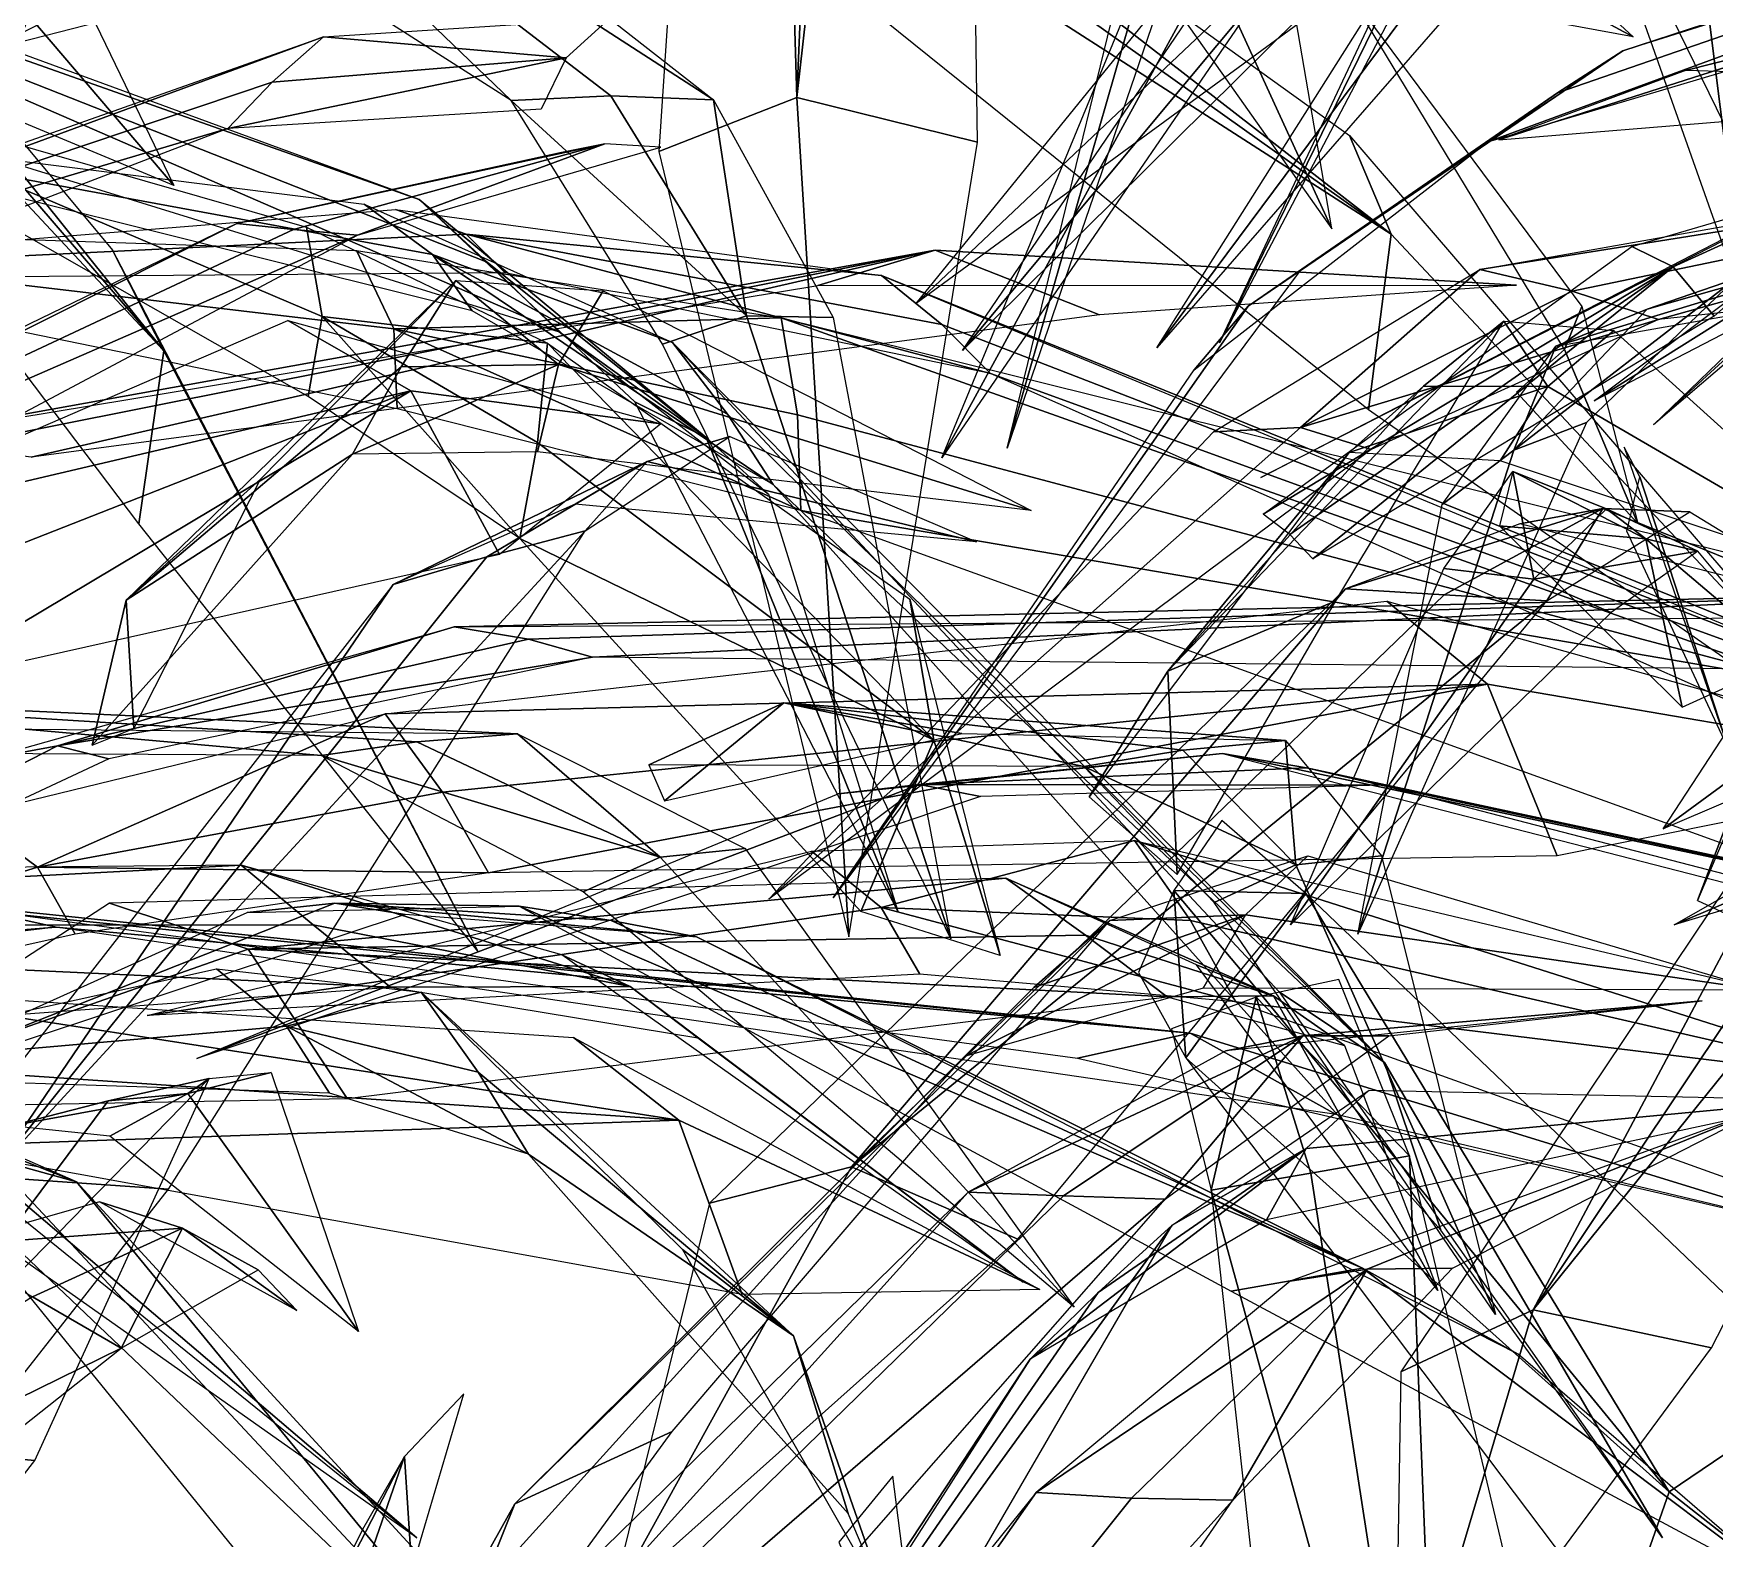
# Model space of a CAD drawing. Extents: x -26.4 to 26.4, y -33.5 to 33.5.
# Drawn here: x -2.17 to 4.64, y -16.62 to -10.52 of the extents above; entities that cross this region are included whole.
import ezdxf

# ---------------------------------------------------------------- set-up
doc = ezdxf.new("R2010")
doc.units = 0

msp = doc.modelspace()

# ---------------------------------------------------------------- linework, layer by layer
at = {"layer": 'weed040', "color": 3}
for points in [[(1.16137, -5.07788, -11.97088), (0.92004, -10.78015, -4.77008), (1.5686, -5.01708, -12.01776)], [(1.5686, -5.01708, -12.01776), (0.92004, -10.78015, -4.77008), (1.65136, -10.96069, -4.82501)], [(0.75122, -5.11157, -11.98663), (0.92004, -10.78015, -4.77008), (1.16137, -5.07788, -11.97088)], [(0.75122, -5.11157, -11.98663), (0.3612, -10.99804, -4.85211), (0.92004, -10.78015, -4.77008)], [(-1.557, -7.54248, -1.5899), (3.32641, -11.33349, 5.19854), (-1.51855, -7.88342, -1.80889)], [(-1.557, -7.54248, -1.5899), (3.15832, -10.93322, 5.61785), (3.32641, -11.33349, 5.19854)], [(-5.01623, -7.59411, -2.23297), (-1.64233, -11.80627, 5.19158), (-4.96679, -7.93505, -2.45269)], [(-5.01623, -7.59411, -2.23297), (-1.85034, -11.39868, 5.58819), (-1.64233, -11.80627, 5.19158)], [(-1.51855, -7.88342, -1.80889), (3.32641, -11.33349, 5.19854), (-1.52954, -8.21118, -2.06817)], [(-4.96679, -7.93505, -2.45269), (-1.64233, -11.80627, 5.19158), (-4.95727, -8.25549, -2.71966)], [(-1.52954, -8.21118, -2.06817), (3.32641, -11.33349, 5.19854), (3.23559, -12.04504, 4.97332)], [(-4.95727, -8.25549, -2.71966), (-1.64233, -11.80627, 5.19158), (-1.7445, -12.50646, 4.93927)], [(4.23095, -8.49975, -7.62396), (4.41296, -8.37963, -7.89862), (2.63208, -11.77331, -11.22821)], [(2.63208, -11.77331, -11.22821), (4.0548, -8.74914, -7.41888), (4.23095, -8.49975, -7.62396)], [(3.08728, -11.31115, 0.28802), (2.60607, -8.50817, -3.55718), (1.95788, -8.84948, -3.72711)], [(3.08728, -11.31115, 0.28802), (1.95788, -8.84948, -3.72711), (1.72131, -9.37683, -3.90216)], [(4.50378, -8.93701, -7.44122), (4.79016, -9.02709, -7.62432), (2.37792, -11.79418, -11.1264)], [(2.37792, -11.79418, -11.1264), (4.16064, -8.97436, -7.31488), (4.50378, -8.93701, -7.44122)], [(4.30712, -10.53369, 10.9616), (2.46582, -9.54418, 6.59197), (2.61779, -8.97473, 6.73223)], [(-2.80834, -11.91796, 2.53326), (-1.68408, -9.26037, -1.28302), (-2.39929, -9.02453, -1.33099)], [(4.26428, -10.59118, -6.07525), (8.42297, -9.23107, 2.11358), (9.07812, -9.078, 1.77374)], [(-0.23645, -10.7915, -2.94488), (-2.50585, -9.34313, 5.91339), (-1.93054, -9.16442, 5.92987)], [(0.58312, -10.7893, -2.85589), (-1.93054, -9.16442, 5.92987), (-1.24536, -9.35778, 6.18182)], [(0.16784, -10.77246, -2.87127), (-1.93054, -9.16442, 5.92987), (0.58312, -10.7893, -2.85589)], [(-0.23645, -10.7915, -2.94488), (-1.93054, -9.16442, 5.92987), (0.16784, -10.77246, -2.87127)], [(2.61083, -9.28271, -6.58721), (2.82324, -9.12854, -6.81463), (1.77258, -12.20031, -10.71661)], [(3.71862, -10.95886, -5.57794), (8.13916, -9.64379, 2.4472), (8.42297, -9.23107, 2.11358)], [(3.71862, -10.95886, -5.57794), (8.42297, -9.23107, 2.11358), (4.00097, -10.76147, -5.79693)], [(4.00097, -10.76147, -5.79693), (8.42297, -9.23107, 2.11358), (4.26428, -10.59118, -6.07525)], [(1.59167, -11.80444, -7.51226), (3.29309, -9.29882, -3.45062), (3.65124, -9.33251, -3.52276)], [(1.77258, -12.20031, -10.71661), (2.41638, -9.5603, -6.4411), (2.61083, -9.28271, -6.58721)], [(-3.35583, -11.09765, -8.72369), (-0.90039, -9.37756, -4.64117), (-0.55798, -9.41088, -4.77337)], [(3.65124, -9.33251, -3.52276), (3.93908, -9.4801, -3.65863), (1.59167, -11.80444, -7.51226)], [(4.37854, -9.50939, -5.59002), (4.65979, -9.33361, -5.69989), (5.02746, -11.60705, -10.22369)], [(-0.55798, -9.41088, -4.77337), (-0.30529, -9.54492, -4.97442), (-3.35583, -11.09765, -8.72369)], [(-1.60278, -11.13647, 11.05755), (-2.59667, -9.97155, 6.46343), (-2.43298, -9.41711, 6.63995)], [(1.4038, -11.61437, -7.56427), (3.13964, -9.47534, -3.31439), (3.39892, -9.72619, -3.23748)], [(5.02746, -11.60705, -10.22369), (4.1416, -9.79394, -5.57574), (4.37854, -9.50939, -5.59002)], [(-3.53637, -10.89184, -8.71087), (-1.03955, -9.56506, -4.5075), (-0.78942, -9.83532, -4.51446)], [(4.30712, -10.53369, 10.9616), (2.01171, -10.11181, 6.78607), (2.46582, -9.54418, 6.59197)], [(7.08996, -9.62475, -6.93841), (7.31298, -9.60717, -7.20611), (4.38879, -12.10546, -10.51812)], [(4.38879, -12.10546, -10.51812), (6.81384, -9.76611, -6.73663), (7.08996, -9.62475, -6.93841)], [(-0.60925, -11.1936, -2.88958), (-4.71008, -9.68774, 5.27252), (-4.18786, -9.92468, 5.47027)], [(3.39892, -9.72619, -3.23748), (3.54833, -10.04296, -3.24078), (1.4038, -11.61437, -7.56427)], [(1.50708, -12.23986, -10.66461), (2.51745, -9.79248, -6.34332), (2.87707, -9.72949, -6.40777)], [(2.87707, -9.72949, -6.40777), (3.19091, -9.78662, -6.54949), (1.50708, -12.23986, -10.66461)], [(-0.78942, -9.83532, -4.51446), (-0.65905, -10.15319, -4.59576), (-3.53637, -10.89184, -8.71087)], [(-0.60925, -11.1936, -2.88958), (-4.18786, -9.92468, 5.47027), (-0.33276, -11.44665, -2.73394)], [(-0.04199, -11.72827, -2.63653), (-4.18786, -9.92468, 5.47027), (-3.8861, -10.54064, 5.78228)], [(-0.33276, -11.44665, -2.73394), (-4.18786, -9.92468, 5.47027), (-0.04199, -11.72827, -2.63653)], [(-1.60278, -11.13647, 11.05755), (-3.11633, -10.50439, 6.56671), (-2.59667, -9.97155, 6.46343)], [(4.76196, -11.63635, -10.27203), (4.19909, -10.04333, -5.49627), (4.55688, -9.99829, -5.4212)], [(4.55688, -9.99829, -5.4212), (4.90295, -10.05468, -5.45233), (4.76196, -11.63635, -10.27203)], [(4.14819, -12.00842, -10.43609), (6.81164, -10.00744, -6.61724), (7.1416, -10.12866, -6.72674)], [(7.1416, -10.12866, -6.72674), (7.36828, -10.3385, -6.88714), (4.14819, -12.00842, -10.43609)], [(3.1466, -10.34216, -13.20538), (4.09948, -11.62573, -11.55047), (4.02917, -11.80078, -11.64532)], [(-0.01306, -10.61865, -11.70611), (-0.9967, -10.53479, -9.93695), (0.16198, -10.45971, -11.63104)], [(-0.9967, -10.53479, -9.93695), (-4.62805, -11.86926, -4.59503), (-4.24353, -11.68139, -4.26947)], [(-1.20434, -10.71789, -10.03875), (-4.62805, -11.86926, -4.59503), (-0.9967, -10.53479, -9.93695)], [(-0.01306, -10.61865, -11.70611), (-1.20434, -10.71789, -10.03875), (-0.9967, -10.53479, -9.93695)], [(3.76293, -10.95117, 11.95477), (5.74121, -10.78967, 7.59979), (5.09484, -10.52416, 7.31414)], [(3.76293, -10.95117, 11.95477), (5.09484, -10.52416, 7.31414), (4.51806, -10.67028, 7.20648)], [(7.72314, -10.76513, -1.47784), (4.51806, -10.67028, 7.20648), (5.09484, -10.52416, 7.31414)], [(-1.00109, -11.66638, -5.7691), (-1.05822, -11.99084, -5.88629), (-3.47302, -10.61572, -10.13287)], [(-3.47302, -10.61572, -10.13287), (-1.06518, -11.30456, -5.73248), (-1.00109, -11.66638, -5.7691)], [(2.74816, -11.625, -8.24908), (4.00097, -10.76147, -5.79693), (4.26428, -10.59118, -6.07525)], [(2.74816, -11.625, -8.24908), (4.26428, -10.59118, -6.07525), (2.958, -11.47998, -8.49041)], [(-0.1145, -10.82775, -11.83099), (-1.38378, -10.90576, -10.17242), (-0.01306, -10.61865, -11.70611)], [(-1.38378, -10.90576, -10.17242), (-1.20434, -10.71789, -10.03875), (-0.01306, -10.61865, -11.70611)], [(-1.38378, -10.90576, -10.17242), (-4.62805, -11.86926, -4.59503), (-1.20434, -10.71789, -10.03875)], [(-0.23645, -10.7915, -2.94488), (0.16784, -10.77246, -2.87127), (0.71679, -11.66345, -5.55853)], [(0.37585, -11.77917, -5.64349), (-0.23645, -10.7915, -2.94488), (0.71679, -11.66345, -5.55853)], [(0.71679, -11.66345, -5.55853), (0.16784, -10.77246, -2.87127), (0.58312, -10.7893, -2.85589)], [(1.13061, -14.17932, -1.32293), (0.92004, -10.78015, -4.77008), (0.3612, -10.99804, -4.85211)], [(0.71679, -11.66345, -5.55853), (0.58312, -10.7893, -2.85589), (1.06799, -11.67077, -5.56146)], [(1.13061, -14.17932, -1.32293), (1.65136, -10.96069, -4.82501), (0.92004, -10.78015, -4.77008)], [(3.71862, -10.95886, -5.57794), (4.00097, -10.76147, -5.79693), (2.74816, -11.625, -8.24908)], [(-0.55432, -11.41625, -5.96026), (-0.39428, -11.64367, -6.17266), (-3.43383, -10.88525, -10.16802)], [(-3.43383, -10.88525, -10.16802), (-0.83081, -11.21228, -5.83209), (-0.55432, -11.41625, -5.96026)], [(-1.38378, -10.90576, -10.17242), (-4.82324, -12.22485, -4.72027), (-4.62805, -11.86926, -4.59503)], [(5.42993, -13.57727, 8.93829), (3.32641, -11.33349, 5.19854), (3.15832, -10.93322, 5.61785)], [(3.6864, -11.47631, -5.38348), (6.50878, -10.97717, 3.42022), (7.04528, -10.94384, 3.1452)], [(3.6864, -11.47631, -5.38348), (7.04528, -10.94384, 3.1452), (4.05993, -11.56384, -5.5263)], [(4.05993, -11.56384, -5.5263), (7.04528, -10.94384, 3.1452), (4.40893, -11.67846, -5.72479)], [(4.40893, -11.67846, -5.72479), (7.04528, -10.94384, 3.1452), (7.677, -11.32727, 3.00421)], [(-1.34643, -11.28955, -10.16107), (-1.11791, -11.31408, -9.98419), (0.14257, -10.96728, -11.56219)], [(-0.0321, -11.00207, -11.75518), (-1.34643, -11.28955, -10.16107), (0.14257, -10.96728, -11.56219)], [(0.14257, -10.96728, -11.56219), (-1.11791, -11.31408, -9.98419), (-0.85791, -11.33752, -9.84759)], [(0.14257, -10.96728, -11.56219), (-0.85791, -11.33752, -9.84759), (0.36926, -10.98046, -11.45379)], [(2.52917, -11.88244, -8.10443), (3.71862, -10.95886, -5.57794), (2.74816, -11.625, -8.24908)], [(3.99365, -11.78649, -3.67913), (6.24694, -11.10314, 5.19488), (4.36389, -11.63745, -3.78533)], [(3.99365, -11.78649, -3.67913), (5.80969, -11.46533, 5.3919), (6.24694, -11.10314, 5.19488)], [(5.27795, -11.09765, -10.24713), (4.46826, -11.46606, -11.66693), (4.302, -11.3833, -11.56658)], [(4.36389, -11.63745, -3.78533), (6.24694, -11.10314, 5.19488), (4.72131, -11.51403, -3.95343)], [(5.27795, -11.09765, -10.24713), (4.63525, -11.66564, -11.66107), (4.46826, -11.46606, -11.66693)], [(-0.83081, -11.21228, -5.83209), (0.41687, -11.77185, -3.23492), (-0.55432, -11.41625, -5.96026)], [(-0.60925, -11.1936, -2.88958), (-0.33276, -11.44665, -2.73394), (0.5531, -12.1571, -5.38311)], [(0.26452, -12.01245, -5.57061), (-0.60925, -11.1936, -2.88958), (0.5531, -12.1571, -5.38311)], [(2.7998, -12.31933, -13.18157), (4.84472, -11.26318, -12.07562), (4.95605, -11.2152, -12.24554)], [(-1.34643, -11.28955, -10.16107), (-5.59228, -13.34765, -5.57171), (-5.25866, -13.25573, -5.32122)], [(-1.34643, -11.28955, -10.16107), (-5.25866, -13.25573, -5.32122), (-1.11791, -11.31408, -9.98419)], [(-0.71142, -11.71728, -5.92657), (-0.6975, -12.04028, -6.06866), (-4.39843, -11.28259, -9.45977)], [(-4.39843, -11.28259, -9.45977), (-0.86303, -11.39941, -5.83026), (-0.71142, -11.71728, -5.92657)], [(-4.2915, -11.52246, -9.53192), (-0.7052, -11.23278, -5.96905), (-0.41809, -11.33276, -6.18035)], [(-0.7052, -11.23278, -5.96905), (1.26354, -11.50012, -3.80731), (-0.41809, -11.33276, -6.18035)], [(-1.11791, -11.31408, -9.98419), (-5.25866, -13.25573, -5.32122), (-0.85791, -11.33752, -9.84759)], [(-0.85791, -11.33752, -9.84759), (-5.25866, -13.25573, -5.32122), (-4.87561, -13.47473, -5.02203)], [(-0.41809, -11.33276, -6.18035), (-0.26098, -11.4895, -6.45355), (-4.2915, -11.52246, -9.53192)], [(-1.06518, -11.30456, -5.73248), (-0.0885, -11.77441, -3.00384), (-1.00109, -11.66638, -5.7691)], [(1.26354, -11.50012, -3.80731), (1.50708, -11.69897, -4.07171), (-0.41809, -11.33276, -6.18035)], [(-0.41809, -11.33276, -6.18035), (1.70483, -11.89819, -4.37786), (-0.26098, -11.4895, -6.45355)], [(-0.41809, -11.33276, -6.18035), (1.50708, -11.69897, -4.07171), (1.70483, -11.89819, -4.37786)], [(5.42993, -13.57727, 8.93829), (3.23559, -12.04504, 4.97332), (3.32641, -11.33349, 5.19854)], [(-2.86767, -12.18127, -2.95367), (1.00537, -11.54113, 5.42889), (1.48107, -11.39831, 5.08905)], [(-2.86767, -12.18127, -2.95367), (1.48107, -11.39831, 5.08905), (-2.50952, -12.19372, -3.14849)], [(-2.50952, -12.19372, -3.14849), (1.48107, -11.39831, 5.08905), (-2.17956, -12.23693, -3.39788)], [(-2.17956, -12.23693, -3.39788), (1.48107, -11.39831, 5.08905), (2.14575, -11.65979, 4.84735)], [(-0.37121, -14.23791, 9.18365), (-1.64233, -11.80627, 5.19158), (-1.85034, -11.39868, 5.58819)], [(-0.86303, -11.39941, -5.83026), (0.85705, -11.67224, -3.47259), (-0.71142, -11.71728, -5.92657)], [(0.41687, -11.77185, -3.23492), (0.64025, -12.06188, -3.41802), (-0.55432, -11.41625, -5.96026)], [(-0.55432, -11.41625, -5.96026), (0.82519, -12.3479, -3.65533), (-0.39428, -11.64367, -6.17266)], [(-0.55432, -11.41625, -5.96026), (0.64025, -12.06188, -3.41802), (0.82519, -12.3479, -3.65533)], [(3.83398, -11.5393, 9.32391), (1.48107, -11.39831, 5.08905), (1.00537, -11.54113, 5.42889)], [(3.83398, -11.5393, 9.32391), (2.14575, -11.65979, 4.84735), (1.48107, -11.39831, 5.08905)], [(2.80822, -12.46801, -13.06402), (4.302, -11.3833, -11.56658), (4.46826, -11.46606, -11.66693)], [(0.5531, -12.1571, -5.38311), (-0.33276, -11.44665, -2.73394), (-0.04199, -11.72827, -2.63653)], [(2.74816, -11.625, -8.24908), (2.958, -11.47998, -8.49041), (1.06726, -14.02075, -11.33221)], [(1.26354, -11.50012, -3.80731), (6.45202, -13.65051, 3.55279), (6.84936, -13.76806, 3.11627)], [(1.26354, -11.50012, -3.80731), (6.84936, -13.76806, 3.11627), (1.50708, -11.69897, -4.07171)], [(2.60717, -12.1333, -8.03375), (3.6864, -11.47631, -5.38348), (2.95947, -12.11572, -8.13446)], [(2.80822, -12.46801, -13.06402), (4.46826, -11.46606, -11.66693), (2.91662, -12.55004, -13.10137)], [(2.91662, -12.55004, -13.10137), (4.46826, -11.46606, -11.66693), (3.00964, -12.64819, -13.14971)], [(3.6864, -11.47631, -5.38348), (4.05993, -11.56384, -5.5263), (2.95947, -12.11572, -8.13446)], [(3.00964, -12.64819, -13.14971), (4.46826, -11.46606, -11.66693), (4.63525, -11.66564, -11.66107)], [(-0.45983, -11.52062, -3.61541), (-1.79467, -12.81591, 5.48016), (-1.25085, -12.32592, 5.64642)], [(-0.68212, -11.87036, -3.59564), (-1.79467, -12.81591, 5.48016), (-0.45983, -11.52062, -3.61541)], [(-0.04492, -11.86157, -6.40704), (-0.68212, -11.87036, -3.59564), (-0.45983, -11.52062, -3.61541)], [(-0.04492, -11.86157, -6.40704), (-0.45983, -11.52062, -3.61541), (0.13671, -11.56274, -6.43743)], [(-0.04492, -11.86157, -6.40704), (0.13671, -11.56274, -6.43743), (1.86962, -12.45227, -11.12677)], [(2.95947, -12.11572, -8.13446), (4.05993, -11.56384, -5.5263), (4.40893, -11.67846, -5.72479)], [(3.82409, -12.20837, -6.56231), (4.72131, -11.51403, -3.95343), (4.11816, -12.09594, -6.71502)], [(3.82409, -12.20837, -6.56231), (4.36389, -11.63745, -3.78533), (4.72131, -11.51403, -3.95343)], [(1.06726, -14.02075, -11.33221), (2.52917, -11.88244, -8.10443), (2.74816, -11.625, -8.24908)], [(4.3258, -12.50463, -10.15374), (4.02917, -11.80078, -11.64532), (4.09948, -11.62573, -11.55047)], [(-3.17346, -12.56213, -2.69366), (-1.14099, -11.68249, 6.29571), (-0.64294, -11.96813, 6.11114)], [(0.36926, -12.10217, 10.84661), (-0.64294, -11.96813, 6.11114), (-1.14099, -11.68249, 6.29571)], [(-1.00109, -11.66638, -5.7691), (-0.20129, -12.56579, -3.19281), (-1.05822, -11.99084, -5.88629)], [(-0.0885, -11.77441, -3.00384), (-0.13024, -12.17687, -3.06903), (-1.00109, -11.66638, -5.7691)], [(-1.00109, -11.66638, -5.7691), (-0.13024, -12.17687, -3.06903), (-0.20129, -12.56579, -3.19281)], [(0.85705, -11.67224, -3.47259), (0.92297, -12.06481, -3.57403), (-0.71142, -11.71728, -5.92657)], [(1.5437, -14.18701, -9.9439), (0.37585, -11.77917, -5.64349), (0.71679, -11.66345, -5.55853)], [(0.71679, -11.66345, -5.55853), (1.06799, -11.67077, -5.56146), (1.5437, -14.18701, -9.9439)], [(0.85705, -11.67224, -3.47259), (5.01318, -13.15136, 4.58258), (0.92297, -12.06481, -3.57403)], [(0.85705, -11.67224, -3.47259), (4.80627, -12.65222, 4.84735), (5.01318, -13.15136, 4.58258)], [(1.50708, -11.69897, -4.07171), (6.84936, -13.76806, 3.11627), (1.70483, -11.89819, -4.37786)], [(3.45751, -11.94836, -4.62249), (2.42224, -13.10339, 4.43829), (3.78271, -11.68615, -4.63641)], [(3.78271, -11.68615, -4.63641), (2.42224, -13.10339, 4.43829), (3.10229, -12.81848, 4.60198)], [(2.95947, -12.11572, -8.13446), (4.40893, -11.67846, -5.72479), (3.24584, -12.20507, -8.31353)], [(3.96179, -11.95092, -7.46136), (3.45751, -11.94836, -4.62249), (3.78271, -11.68615, -4.63641)], [(3.96179, -11.95092, -7.46136), (3.78271, -11.68615, -4.63641), (4.22802, -11.72351, -7.48736)], [(3.99365, -11.78649, -3.67913), (4.36389, -11.63745, -3.78533), (3.82409, -12.20837, -6.56231)], [(-0.71142, -11.71728, -5.92657), (0.93725, -12.4519, -3.72674), (-0.6975, -12.04028, -6.06866)], [(-0.71142, -11.71728, -5.92657), (0.92297, -12.06481, -3.57403), (0.93725, -12.4519, -3.72674)], [(0.5531, -12.1571, -5.38311), (-0.04199, -11.72827, -2.63653), (0.80505, -12.38708, -5.31427)], [(0.41687, -11.77185, -3.23492), (3.30004, -14.68798, 4.97882), (0.64025, -12.06188, -3.41802)], [(0.41687, -11.77185, -3.23492), (2.87377, -14.40234, 5.29412), (3.30004, -14.68798, 4.97882)], [(3.96179, -11.95092, -7.46136), (4.22802, -11.72351, -7.48736), (5.41748, -12.79797, -12.3034)], [(-0.37121, -14.23791, 9.18365), (-1.7445, -12.50646, 4.93927), (-1.64233, -11.80627, 5.19158)], [(-0.0885, -11.77441, -3.00384), (1.47485, -13.38317, 5.90093), (-0.13024, -12.17687, -3.06903)], [(-0.0885, -11.77441, -3.00384), (1.37854, -12.81225, 6.08001), (1.47485, -13.38317, 5.90093)], [(3.53295, -12.42773, -6.51214), (3.99365, -11.78649, -3.67913), (3.82409, -12.20837, -6.56231)], [(4.3258, -12.50463, -10.15374), (3.83471, -11.97363, -11.64129), (4.02917, -11.80078, -11.64532)], [(-0.87805, -12.22448, -3.63629), (-1.79467, -12.81591, 5.48016), (-0.68212, -11.87036, -3.59564)], [(-0.13024, -12.21533, -6.47662), (-0.87805, -12.22448, -3.63629), (-0.04492, -11.86157, -6.40704)], [(-0.87805, -12.22448, -3.63629), (-0.68212, -11.87036, -3.59564), (-0.04492, -11.86157, -6.40704)], [(1.86962, -12.45227, -11.12677), (-0.13024, -12.21533, -6.47662), (-0.04492, -11.86157, -6.40704)], [(1.70483, -11.89819, -4.37786), (6.84936, -13.76806, 3.11627), (7.19689, -14.33276, 2.75555)], [(-3.17346, -12.56213, -2.69366), (-0.64294, -11.96813, 6.11114), (-2.88635, -12.84887, -2.75994)], [(-2.88635, -12.84887, -2.75994), (-0.64294, -11.96813, 6.11114), (-2.63403, -13.15686, -2.87677)], [(-2.63403, -13.15686, -2.87677), (-0.64294, -11.96813, 6.11114), (-0.28332, -12.63061, 6.13385)], [(0.36926, -12.10217, 10.84661), (-0.28332, -12.63061, 6.13385), (-0.64294, -11.96813, 6.11114)], [(3.15649, -12.21716, -4.67266), (2.42224, -13.10339, 4.43829), (3.45751, -11.94836, -4.62249)], [(3.15649, -12.21716, -4.67266), (3.45751, -11.94836, -4.62249), (3.96179, -11.95092, -7.46136)], [(3.76843, -12.25085, -7.54339), (3.15649, -12.21716, -4.67266), (3.96179, -11.95092, -7.46136)], [(5.41748, -12.79797, -12.3034), (3.76843, -12.25085, -7.54339), (3.96179, -11.95092, -7.46136)], [(1.3291, -14.07495, -10.07244), (0.26452, -12.01245, -5.57061), (0.5531, -12.1571, -5.38311)], [(0.64025, -12.06188, -3.41802), (3.30004, -14.68798, 4.97882), (0.82519, -12.3479, -3.65533)], [(0.92297, -12.06481, -3.57403), (5.01318, -13.15136, 4.58258), (0.93725, -12.4519, -3.72674)], [(3.82409, -12.20837, -6.56231), (4.11816, -12.09594, -6.71502), (3.19201, -14.16833, -11.25347)], [(-0.13024, -12.17687, -3.06903), (1.47485, -13.38317, 5.90093), (-0.20129, -12.56579, -3.19281)], [(0.31433, -12.25378, -6.28399), (0.06384, -12.53503, -3.46527), (0.64978, -12.15344, -6.26605)], [(0.31433, -12.25378, -6.28399), (0.64978, -12.15344, -6.26605), (1.64807, -12.57971, -11.22528)], [(0.5531, -12.1571, -5.38311), (0.80505, -12.38708, -5.31427), (1.3291, -14.07495, -10.07244)], [(0.80688, -14.02624, -11.24981), (2.60717, -12.1333, -8.03375), (2.95947, -12.11572, -8.13446)], [(2.95947, -12.11572, -8.13446), (3.24584, -12.20507, -8.31353), (0.80688, -14.02624, -11.24981)], [(-0.87805, -12.22448, -3.63629), (-1.9331, -13.40332, 5.48345), (-1.79467, -12.81591, 5.48016)], [(3.15649, -12.21716, -4.67266), (2.104, -13.61279, 4.41888), (2.42224, -13.10339, 4.43829)], [(3.19201, -14.16833, -11.25347), (3.53295, -12.42773, -6.51214), (3.82409, -12.20837, -6.56231)], [(4.69458, -13.42126, -10.96746), (4.33312, -12.31567, -12.17266), (4.2705, -12.19555, -12.01409)], [(0.02355, -12.42736, -6.42974), (-0.71362, -12.75256, -3.60333), (0.31433, -12.25378, -6.28399)], [(-0.71362, -12.75256, -3.60333), (-0.33532, -12.64086, -3.50152), (0.31433, -12.25378, -6.28399)], [(0.31433, -12.25378, -6.28399), (-0.33532, -12.64086, -3.50152), (0.06384, -12.53503, -3.46527)], [(1.64807, -12.57971, -11.22528), (0.02355, -12.42736, -6.42974), (0.31433, -12.25378, -6.28399)], [(3.54064, -12.68701, -6.4411), (3.8197, -12.29443, -3.5462), (3.90429, -12.73095, -6.42755)], [(3.8197, -12.29443, -3.5462), (3.76513, -12.51416, 5.70941), (4.35839, -12.56689, 5.61749)], [(3.8197, -12.29443, -3.5462), (4.19946, -12.44531, -3.5711), (3.90429, -12.73095, -6.42755)], [(3.8197, -12.29443, -3.5462), (4.35839, -12.56689, 5.61749), (4.19946, -12.44531, -3.5711)], [(4.69458, -13.42126, -10.96746), (4.28112, -12.53576, -12.3045), (4.33312, -12.31567, -12.17266)], [(-1.76391, -13.33483, 10.29327), (-1.25085, -12.32592, 5.64642), (-1.79467, -12.81591, 5.48016)], [(0.82519, -12.3479, -3.65533), (3.30004, -14.68798, 4.97882), (3.52746, -15.3673, 4.75067)], [(0.93725, -12.4519, -3.72674), (5.01318, -13.15136, 4.58258), (4.94799, -13.90209, 4.56829)], [(3.14184, -12.76977, -4.67376), (3.54101, -12.79431, -4.59063), (4.18334, -12.44384, -7.3786)], [(3.84753, -12.50646, -7.51409), (3.14184, -12.76977, -4.67376), (4.18334, -12.44384, -7.3786)], [(4.18334, -12.44384, -7.3786), (3.54101, -12.79431, -4.59063), (3.95739, -12.81884, -4.56756)], [(5.16149, -12.84008, -11.26885), (3.84753, -12.50646, -7.51409), (4.18334, -12.44384, -7.3786)], [(3.90429, -12.73095, -6.42755), (4.19946, -12.44531, -3.5711), (4.5686, -12.61669, -3.66229)], [(4.18334, -12.44384, -7.3786), (3.95739, -12.81884, -4.56756), (4.53564, -12.45776, -7.3742)], [(4.18334, -12.44384, -7.3786), (4.53564, -12.45776, -7.3742), (5.16149, -12.84008, -11.26885)], [(4.19946, -12.44531, -3.5711), (4.35839, -12.56689, 5.61749), (4.5686, -12.61669, -3.66229)], [(4.50524, -13.24914, 10.41009), (4.35839, -12.56689, 5.61749), (3.76513, -12.51416, 5.70941)], [(5.21423, -12.5028, -4.61297), (4.56713, -14.0321, 4.49505), (4.78027, -13.4718, 4.50714)], [(-0.33532, -12.64086, -3.50152), (-2.34692, -15.15197, 5.10772), (0.06384, -12.53503, -3.46527)], [(0.06384, -12.53503, -3.46527), (-2.34692, -15.15197, 5.10772), (-1.62329, -15.20178, 5.3117)], [(-0.20129, -12.56579, -3.19281), (1.47485, -13.38317, 5.90093), (1.18005, -14.07604, 5.91156)], [(4.50524, -13.24914, 10.41009), (4.93261, -13.05432, 5.65045), (4.35839, -12.56689, 5.61749)], [(4.5686, -12.61669, -3.66229), (4.35839, -12.56689, 5.61749), (4.93261, -13.05432, 5.65045)], [(-0.71362, -12.75256, -3.60333), (-2.34692, -15.15197, 5.10772), (-0.33532, -12.64086, -3.50152)], [(3.90429, -12.73095, -6.42755), (4.5686, -12.61669, -3.66229), (4.21813, -12.86572, -6.51837)], [(2.91992, -14.13134, -11.26007), (3.54064, -12.68701, -6.4411), (3.90429, -12.73095, -6.42755)], [(4.47229, -14.13134, -9.10931), (6.94384, -12.72436, -4.91693), (7.22766, -12.95764, -4.95098)], [(-0.71362, -12.75256, -3.60333), (-2.83947, -15.47863, 4.98431), (-2.34692, -15.15197, 5.10772)], [(-0.46752, -12.92395, -4.26544), (5.21203, -12.88513, 3.04156), (5.6145, -12.78735, 2.60467)], [(-0.46752, -12.92395, -4.26544), (5.6145, -12.78735, 2.60467), (-0.16577, -12.97338, -4.53533)], [(-0.16577, -12.97338, -4.53533), (5.6145, -12.78735, 2.60467), (0.09313, -13.04626, -4.85101)], [(0.09313, -13.04626, -4.85101), (5.6145, -12.78735, 2.60467), (6.17663, -13.10815, 2.22088)], [(3.14184, -12.76977, -4.67376), (0.56665, -15.25817, 3.86114), (1.1416, -15.11096, 3.9732)], [(3.14184, -12.76977, -4.67376), (1.1416, -15.11096, 3.9732), (3.54101, -12.79431, -4.59063)], [(3.90429, -12.73095, -6.42755), (4.21813, -12.86572, -6.51837), (2.91992, -14.13134, -11.26007)], [(-1.76391, -13.33483, 10.29327), (-1.79467, -12.81591, 5.48016), (-1.9331, -13.40332, 5.48345)], [(-0.74658, -13.27624, -3.94354), (3.30957, -12.82031, 4.36322), (3.71752, -13.15576, 4.07611)], [(3.54101, -12.79431, -4.59063), (1.1416, -15.11096, 3.9732), (3.95739, -12.81884, -4.56756)], [(3.95739, -12.81884, -4.56756), (1.1416, -15.11096, 3.9732), (1.81506, -15.40319, 4.13543)], [(1.74401, -14.25439, 10.65985), (1.47485, -13.38317, 5.90093), (1.37854, -12.81225, 6.08001)], [(2.46069, -13.92663, 9.21112), (3.10229, -12.81848, 4.60198), (2.42224, -13.10339, 4.43829)], [(5.73645, -13.50109, 8.46734), (3.71752, -13.15576, 4.07611), (3.30957, -12.82031, 4.36322)], [(-2.37402, -13.46044, -6.43707), (-0.46752, -12.92395, -4.26544), (-2.07373, -13.40625, -6.6502)], [(-0.46752, -12.92395, -4.26544), (-0.16577, -12.97338, -4.53533), (-2.07373, -13.40625, -6.6502)], [(-2.07373, -13.40625, -6.6502), (-0.16577, -12.97338, -4.53533), (0.09313, -13.04626, -4.85101)], [(6.11621, -12.93969, -4.51885), (3.90173, -15.68957, 4.06658), (4.62353, -15.84411, 4.22113)], [(5.70349, -12.99243, -4.5335), (3.90173, -15.68957, 4.06658), (6.11621, -12.93969, -4.51885)], [(5.30688, -13.04809, -4.61517), (3.90173, -15.68957, 4.06658), (5.70349, -12.99243, -4.5335)], [(7.22766, -12.95764, -4.95098), (7.39282, -13.24914, -5.05206), (4.47229, -14.13134, -9.10931)], [(-2.07373, -13.40625, -6.6502), (0.09313, -13.04626, -4.85101), (-1.86499, -13.45861, -6.92449)], [(5.30688, -13.04809, -4.61517), (3.3656, -15.94152, 3.96295), (3.90173, -15.68957, 4.06658)], [(2.46069, -13.92663, 9.21112), (2.42224, -13.10339, 4.43829), (2.104, -13.61279, 4.41888)], [(-1.00549, -13.4447, -4.94952), (-4.50976, -13.42456, 3.61798), (-3.96667, -13.18212, 3.73406)], [(-1.00549, -13.4447, -4.94952), (-3.96667, -13.18212, 3.73406), (-0.6184, -13.38977, -4.82135)], [(-0.21044, -13.35644, -4.75213), (-3.96667, -13.18212, 3.73406), (-3.30126, -13.32788, 4.05047)], [(-0.6184, -13.38977, -4.82135), (-3.96667, -13.18212, 3.73406), (-0.21044, -13.35644, -4.75213)], [(-0.74658, -13.27624, -3.94354), (3.71752, -13.15576, 4.07611), (-0.51477, -13.59301, -4.06732)], [(-0.51477, -13.59301, -4.06732), (3.71752, -13.15576, 4.07611), (-0.32836, -13.92004, -4.23944)], [(-0.32836, -13.92004, -4.23944), (3.71752, -13.15576, 4.07611), (3.99877, -13.85119, 4.02374)], [(5.73645, -13.50109, 8.46734), (3.99877, -13.85119, 4.02374), (3.71752, -13.15576, 4.07611)], [(0.38464, -13.62854, 10.07244), (0.86804, -13.2312, 5.26739), (0.32128, -13.48278, 5.25933)], [(2.08239, -13.48974, -3.82672), (0.32128, -13.48278, 5.25933), (0.86804, -13.2312, 5.26739)], [(0.38464, -13.62854, 10.07244), (1.58837, -13.35607, 5.45086), (0.86804, -13.2312, 5.26739)], [(2.48376, -13.42382, -3.77764), (0.86804, -13.2312, 5.26739), (2.89904, -13.38464, -3.7868)], [(2.08239, -13.48974, -3.82672), (0.86804, -13.2312, 5.26739), (2.48376, -13.42382, -3.77764)], [(2.89904, -13.38464, -3.7868), (0.86804, -13.2312, 5.26739), (1.58837, -13.35607, 5.45086)], [(4.42834, -13.74169, -12.59344), (4.781, -13.20373, -8.69769), (5.15051, -13.21215, -8.67205)], [(5.15051, -13.21215, -8.67205), (5.47607, -13.29345, -8.77313), (4.42834, -13.74169, -12.59344)], [(-2.43701, -13.68786, -6.31146), (-0.74658, -13.27624, -3.94354), (-2.15466, -13.8966, -6.42242)], [(-0.74658, -13.27624, -3.94354), (-0.51477, -13.59301, -4.06732), (-2.15466, -13.8966, -6.42242)], [(-2.07373, -13.40625, -6.6502), (-1.86499, -13.45861, -6.92449), (-5.47692, -15.15014, -10.06292)], [(-5.47692, -15.15014, -10.06292), (-2.37402, -13.46044, -6.43707), (-2.07373, -13.40625, -6.6502)], [(-1.00549, -13.4447, -4.94952), (-0.6184, -13.38977, -4.82135), (0.36706, -13.85595, -7.49029)], [(0.36706, -13.85595, -7.49029), (-0.6184, -13.38977, -4.82135), (-0.21044, -13.35644, -4.75213)], [(0.36706, -13.85595, -7.49029), (-0.21044, -13.35644, -4.75213), (0.7113, -13.82116, -7.44488)], [(1.74401, -14.25439, 10.65985), (1.18005, -14.07604, 5.91156), (1.47485, -13.38317, 5.90093)], [(2.94042, -13.88818, -6.58575), (2.48376, -13.42382, -3.77764), (2.89904, -13.38464, -3.7868)], [(2.94042, -13.88818, -6.58575), (2.89904, -13.38464, -3.7868), (3.28833, -13.85119, -6.60955)], [(0.05468, -13.99731, -7.63458), (-1.00549, -13.4447, -4.94952), (0.36706, -13.85595, -7.49029)], [(1.0874, -13.6007, -7.03729), (2.64453, -13.43627, -4.55255), (1.41662, -13.56225, -7.19586)], [(2.64453, -13.43627, -4.55255), (2.98437, -13.49523, -4.7763), (1.41662, -13.56225, -7.19586)], [(2.08239, -13.48974, -3.82672), (2.48376, -13.42382, -3.77764), (2.94042, -13.88818, -6.58575)], [(2.64453, -13.43627, -4.55255), (7.0321, -14.56567, 3.52203), (7.51147, -14.47009, 3.16351)], [(2.64453, -13.43627, -4.55255), (7.51147, -14.47009, 3.16351), (2.98437, -13.49523, -4.7763)], [(5.03845, -14.25109, 9.28179), (4.78027, -13.4718, 4.50714), (4.56713, -14.0321, 4.49505)], [(1.41662, -13.56225, -7.19586), (2.98437, -13.49523, -4.7763), (3.28686, -13.56481, -5.05242)], [(2.61047, -14.04052, -6.66522), (2.08239, -13.48974, -3.82672), (2.94042, -13.88818, -6.58575)], [(2.98437, -13.49523, -4.7763), (7.51147, -14.47009, 3.16351), (3.28686, -13.56481, -5.05242)], [(-2.15466, -13.8966, -6.42242), (-0.51477, -13.59301, -4.06732), (-0.32836, -13.92004, -4.23944)], [(-1.50866, -14.67187, -11.25164), (1.0874, -13.6007, -7.03729), (1.41662, -13.56225, -7.19586)], [(1.41662, -13.56225, -7.19586), (1.66381, -13.61096, -7.43792), (-1.50866, -14.67187, -11.25164)], [(1.41662, -13.56225, -7.19586), (3.28686, -13.56481, -5.05242), (1.66381, -13.61096, -7.43792)], [(3.28686, -13.56481, -5.05242), (7.51147, -14.47009, 3.16351), (8.09851, -14.81286, 2.84197)], [(-5.06347, -13.64172, -5.33074), (-2.2052, -17.41809, 2.65118), (-2.00451, -18.05163, 2.29522)], [(-5.68273, -14.98681, -9.97833), (-2.43701, -13.68786, -6.31146), (-2.15466, -13.8966, -6.42242)], [(2.44714, -13.99145, -10.4046), (2.98144, -14.0039, -7.6137), (2.6416, -13.70764, -10.46246)], [(0.97973, -13.83178, -6.9472), (2.2882, -13.78967, -4.31597), (1.26245, -14.05993, -7.03106)], [(2.2882, -13.78967, -4.31597), (2.51379, -14.11303, -4.4328), (1.26245, -14.05993, -7.03106)], [(2.2882, -13.78967, -4.31597), (4.94836, -14.42102, 4.52838), (5.37353, -14.77075, 4.27825)], [(2.2882, -13.78967, -4.31597), (5.37353, -14.77075, 4.27825), (2.51379, -14.11303, -4.4328)], [(-1.71008, -14.49792, -11.18206), (0.97973, -13.83178, -6.9472), (1.26245, -14.05993, -7.03106)], [(2.04394, -15.67858, -11.9793), (0.05468, -13.99731, -7.63458), (0.36706, -13.85595, -7.49029)], [(0.36706, -13.85595, -7.49029), (0.7113, -13.82116, -7.44488), (2.04394, -15.67858, -11.9793)], [(2.73681, -14.08996, -8.06744), (2.1875, -14.11303, -5.27581), (2.9895, -13.85156, -8.03668)], [(2.73681, -14.08996, -8.06744), (2.9895, -13.85156, -8.03668), (4.82641, -14.39465, -11.61199)], [(2.94042, -13.88818, -6.58575), (3.28833, -13.85119, -6.60955), (3.74975, -15.70861, -11.31024)], [(-1.32885, -13.88891, -4.99493), (-6.54992, -13.93725, 2.64752), (-6.03173, -14.13537, 2.88665)], [(-1.32885, -13.88891, -4.99493), (-6.03173, -14.13537, 2.88665), (-1.03771, -14.13061, -4.82904)], [(-2.15466, -13.8966, -6.42242), (-2.00195, -14.16833, -6.58172), (-5.68273, -14.98681, -9.97833)], [(-2.15466, -13.8966, -6.42242), (-0.32836, -13.92004, -4.23944), (-2.00195, -14.16833, -6.58172)], [(1.76635, -13.94165, -3.80804), (-1.86206, -14.04235, 4.71148), (-1.30102, -14.22949, 4.84149)], [(-1.32885, -13.88891, -4.99493), (-1.03771, -14.13061, -4.82904), (0.24511, -14.38037, -7.39764)], [(-0.03063, -14.25183, -7.60675), (-1.32885, -13.88891, -4.99493), (0.24511, -14.38037, -7.39764)], [(1.76635, -13.94165, -3.80804), (-1.30102, -14.22949, 4.84149), (2.08935, -14.17272, -3.7033)], [(1.76635, -13.94165, -3.80804), (2.08935, -14.17272, -3.7033), (2.85107, -14.41809, -6.47259)], [(2.53906, -14.29248, -6.61944), (1.76635, -13.94165, -3.80804), (2.85107, -14.41809, -6.47259)], [(3.74975, -15.70861, -11.31024), (2.61047, -14.04052, -6.66522), (2.94042, -13.88818, -6.58575)], [(2.30322, -14.32397, -10.47857), (2.49548, -14.66894, -7.56976), (2.44714, -13.99145, -10.4046)], [(2.44714, -13.99145, -10.4046), (2.73718, -14.33569, -7.55621), (2.98144, -14.0039, -7.6137)], [(2.49548, -14.66894, -7.56976), (2.73718, -14.33569, -7.55621), (2.44714, -13.99145, -10.4046)], [(2.73718, -14.33569, -7.55621), (4.45214, -16.42749, 1.22808), (2.98144, -14.0039, -7.6137)], [(2.98144, -14.0039, -7.6137), (4.45214, -16.42749, 1.22808), (5.07434, -16.00634, 1.25848)], [(-4.03222, -14.29577, -6.81683), (-2.37072, -14.07495, -4.46722), (-2.07885, -14.13977, -4.75469)], [(-3.14965, -14.91247, -12.09136), (-1.30541, -14.08081, -7.44854), (-0.95056, -14.04345, -7.54266)], [(-0.95056, -14.04345, -7.54266), (-0.66491, -14.08923, -7.74224), (-3.14965, -14.91247, -12.09136)], [(-3.14379, -14.87658, 9.2741), (-1.30102, -14.22949, 4.84149), (-1.86206, -14.04235, 4.71148)], [(-2.70361, -14.02734, -4.23284), (2.05712, -14.67114, 3.67767), (2.51306, -14.56933, 3.29937)], [(-2.70361, -14.02734, -4.23284), (2.51306, -14.56933, 3.29937), (-2.37072, -14.07495, -4.46722)], [(-2.37072, -14.07495, -4.46722), (2.51306, -14.56933, 3.29937), (-2.07885, -14.13977, -4.75469)], [(1.26245, -14.05993, -7.03106), (1.41809, -14.33056, -7.1911), (-1.71008, -14.49792, -11.18206)], [(-1.30541, -14.08081, -7.44854), (-0.20385, -14.05444, -4.72686), (-0.95056, -14.04345, -7.54266)], [(-0.95056, -14.04345, -7.54266), (0.51354, -14.17968, -5.10919), (-0.66491, -14.08923, -7.74224)], [(-0.20385, -14.05444, -4.72686), (0.16857, -14.11267, -4.88653), (-0.95056, -14.04345, -7.54266)], [(-0.95056, -14.04345, -7.54266), (0.16857, -14.11267, -4.88653), (0.51354, -14.17968, -5.10919)], [(-0.20385, -14.05444, -4.72686), (3.21142, -15.52075, 3.67144), (0.16857, -14.11267, -4.88653)], [(-0.20385, -14.05444, -4.72686), (2.67932, -15.61376, 3.93328), (3.21142, -15.52075, 3.67144)], [(1.26245, -14.05993, -7.03106), (2.51379, -14.11303, -4.4328), (2.69799, -14.44189, -4.60638)], [(1.26245, -14.05993, -7.03106), (2.69799, -14.44189, -4.60638), (1.41809, -14.33056, -7.1911)], [(-1.03771, -14.13061, -4.82904), (-6.03173, -14.13537, 2.88665), (-0.72534, -14.3833, -4.72686)], [(-0.72534, -14.3833, -4.72686), (-6.03173, -14.13537, 2.88665), (-5.69152, -14.74694, 3.16461)], [(-4.03222, -14.29577, -6.81683), (-2.07885, -14.13977, -4.75469), (-3.79125, -14.34375, -7.06622)], [(-2.07885, -14.13977, -4.75469), (2.51306, -14.56933, 3.29937), (3.10375, -14.89929, 2.96539)], [(0.24511, -14.38037, -7.39764), (-1.03771, -14.13061, -4.82904), (-0.72534, -14.3833, -4.72686)], [(2.1875, -14.11303, -5.27581), (-0.22143, -16.47546, 3.36932), (0.4154, -16.18322, 3.64581)], [(1.87951, -14.38513, -5.32965), (-0.22143, -16.47546, 3.36932), (2.1875, -14.11303, -5.27581)], [(0.16857, -14.11267, -4.88653), (3.21142, -15.52075, 3.67144), (0.51354, -14.17968, -5.10919)], [(2.56579, -14.38732, -8.20404), (1.59899, -14.66455, -5.44647), (2.73681, -14.08996, -8.06744)], [(1.59899, -14.66455, -5.44647), (1.87951, -14.38513, -5.32965), (2.73681, -14.08996, -8.06744)], [(2.73681, -14.08996, -8.06744), (1.87951, -14.38513, -5.32965), (2.1875, -14.11303, -5.27581)], [(2.51379, -14.11303, -4.4328), (5.37353, -14.77075, 4.27825), (2.69799, -14.44189, -4.60638)], [(4.82641, -14.39465, -11.61199), (2.56579, -14.38732, -8.20404), (2.73681, -14.08996, -8.06744)], [(2.08935, -14.17272, -3.7033), (-1.30102, -14.22949, 4.84149), (2.41931, -14.42285, -3.66119)], [(0.51354, -14.17968, -5.10919), (3.21142, -15.52075, 3.67144), (3.84057, -15.87011, 3.44256)], [(2.85107, -14.41809, -6.47259), (2.08935, -14.17272, -3.7033), (2.41931, -14.42285, -3.66119)], [(-3.14379, -14.87658, 9.2741), (-0.90002, -14.83447, 5.04949), (-1.30102, -14.22949, 4.84149)], [(2.41931, -14.42285, -3.66119), (-1.30102, -14.22949, 4.84149), (-0.90002, -14.83447, 5.04949)], [(1.83703, -15.57788, -12.12103), (-0.03063, -14.25183, -7.60675), (0.24511, -14.38037, -7.39764)], [(-3.3551, -14.73413, -12.04998), (-1.42919, -14.30822, -7.38702), (-1.14538, -14.54113, -7.43133)], [(-1.42919, -14.30822, -7.38702), (-0.60009, -14.40344, -4.56646), (-1.14538, -14.54113, -7.43133)], [(2.49548, -14.66894, -7.56976), (4.45214, -16.42749, 1.22808), (2.73718, -14.33569, -7.55621)], [(3.51574, -15.61193, -11.41278), (2.53906, -14.29248, -6.61944), (2.85107, -14.41809, -6.47259)], [(2.77966, -14.42395, -10.45037), (3.40112, -15.06665, -7.74884), (3.11474, -14.35144, -10.52947)], [(-3.03356, -14.38146, -3.971), (0.44213, -14.92199, 4.5086), (-2.80029, -14.70007, -4.08453)], [(-3.03356, -14.38146, -3.971), (0.01623, -14.58654, 4.77044), (0.44213, -14.92199, 4.5086)], [(-0.60009, -14.40344, -4.56646), (-0.36938, -14.72717, -4.65765), (-1.14538, -14.54113, -7.43133)], [(0.24511, -14.38037, -7.39764), (-0.72534, -14.3833, -4.72686), (0.51904, -14.58837, -7.32403)], [(-0.60009, -14.40344, -4.56646), (0.90649, -15.79577, 4.37823), (-0.36938, -14.72717, -4.65765)], [(-0.60009, -14.40344, -4.56646), (0.45751, -15.44531, 4.56793), (0.90649, -15.79577, 4.37823)], [(1.59899, -14.66455, -5.44647), (-0.22143, -16.47546, 3.36932), (1.87951, -14.38513, -5.32965)], [(0.24511, -14.38037, -7.39764), (0.51904, -14.58837, -7.32403), (1.83703, -15.57788, -12.12103)], [(2.85107, -14.41809, -6.47259), (2.41931, -14.42285, -3.66119), (3.13854, -14.6195, -6.44805)], [(2.43798, -14.55139, -10.50604), (2.59802, -15.20581, -7.64739), (2.77966, -14.42395, -10.45037)], [(2.59802, -15.20581, -7.64739), (3.00122, -15.13696, -7.66607), (2.77966, -14.42395, -10.45037)], [(2.77966, -14.42395, -10.45037), (3.00122, -15.13696, -7.66607), (3.40112, -15.06665, -7.74884)], [(2.85107, -14.41809, -6.47259), (3.13854, -14.6195, -6.44805), (3.51574, -15.61193, -11.41278)], [(4.42578, -16.61352, 9.27886), (3.30004, -14.68798, 4.97882), (2.87377, -14.40234, 5.29412)], [(4.58618, -14.43896, -11.74273), (2.65771, -14.64111, -8.19012), (2.96972, -14.57995, -8.00628)], [(2.69799, -14.44189, -4.60638), (5.37353, -14.77075, 4.27825), (5.59875, -15.48413, 4.20135)], [(2.96972, -14.57995, -8.00628), (3.31689, -14.57995, -7.95611), (4.58618, -14.43896, -11.74273)], [(-1.14538, -14.54113, -7.43133), (-0.97143, -14.81213, -7.56976), (-3.3551, -14.73413, -12.04998)], [(-1.14538, -14.54113, -7.43133), (-0.36938, -14.72717, -4.65765), (-0.1654, -15.05895, -4.80926)], [(-1.14538, -14.54113, -7.43133), (-0.1654, -15.05895, -4.80926), (-0.97143, -14.81213, -7.56976)], [(1.90478, -15.60791, 9.07745), (0.44213, -14.92199, 4.5086), (0.01623, -14.58654, 4.77044)], [(2.65771, -14.64111, -8.19012), (1.61401, -15.21313, -5.5025), (2.96972, -14.57995, -8.00628)], [(1.61401, -15.21313, -5.5025), (2.00073, -15.22851, -5.36553), (2.96972, -14.57995, -8.00628)], [(2.96972, -14.57995, -8.00628), (2.00073, -15.22851, -5.36553), (2.41235, -15.24133, -5.29669)], [(5.23803, -15.40795, 7.21636), (2.51306, -14.56933, 3.29937), (2.05712, -14.67114, 3.67767)], [(2.96972, -14.57995, -8.00628), (2.41235, -15.24133, -5.29669), (3.31689, -14.57995, -7.95611)], [(5.23803, -15.40795, 7.21636), (3.10375, -14.89929, 2.96539), (2.51306, -14.56933, 3.29937)], [(-3.25329, -14.6759, -8.61968), (-2.34326, -15.07617, -5.91302), (-1.99572, -15.17102, -6.11627)], [(-3.25329, -14.6759, -8.61968), (-1.99572, -15.17102, -6.11627), (-2.96325, -14.74731, -8.80059)], [(1.59899, -14.66455, -5.44647), (-0.5111, -16.99511, 3.26165), (-0.22143, -16.47546, 3.36932)], [(2.49548, -14.66894, -7.56976), (4.25292, -16.99877, 1.21563), (4.45214, -16.42749, 1.22808)], [(4.42578, -16.61352, 9.27886), (3.52746, -15.3673, 4.75067), (3.30004, -14.68798, 4.97882)], [(-1.45959, -14.75354, -5.64166), (-2.90466, -16.23303, 3.40814), (-2.16528, -16.29968, 3.53009)], [(-1.86791, -14.84326, -5.61859), (-2.90466, -16.23303, 3.40814), (-1.45959, -14.75354, -5.64166)], [(-2.80029, -14.70007, -4.08453), (0.44213, -14.92199, 4.5086), (-2.60839, -15.02819, -4.25518)], [(-1.54602, -14.81396, -8.48455), (-1.86791, -14.84326, -5.61859), (-1.45959, -14.75354, -5.64166)], [(-1.54602, -14.81396, -8.48455), (-1.45959, -14.75354, -5.64166), (-1.20837, -14.72863, -8.51898)], [(-1.54602, -14.81396, -8.48455), (-1.20837, -14.72863, -8.51898), (-0.85388, -15.77746, -12.34771)], [(-0.36938, -14.72717, -4.65765), (0.90649, -15.79577, 4.37823), (-0.1654, -15.05895, -4.80926)], [(-0.61804, -16.61389, -3.87359), (-2.67944, -14.859, -6.00274), (-2.89404, -14.77148, -5.64166)], [(-1.86169, -14.98681, -8.56951), (-2.26159, -14.94543, -5.66217), (-1.54602, -14.81396, -8.48455)], [(-2.26159, -14.94543, -5.66217), (-1.86791, -14.84326, -5.61859), (-1.54602, -14.81396, -8.48455)], [(-0.85388, -15.77746, -12.34771), (-1.86169, -14.98681, -8.56951), (-1.54602, -14.81396, -8.48455)], [(2.98327, -15.03662, -9.34881), (2.44055, -15.34753, -6.57476), (3.23815, -14.79968, -9.29351)], [(2.98327, -15.03662, -9.34881), (3.23815, -14.79968, -9.29351), (5.0769, -14.83923, -12.89666)], [(-2.26159, -14.94543, -5.66217), (-2.90466, -16.23303, 3.40814), (-1.86791, -14.84326, -5.61859)], [(-0.61804, -16.61389, -3.87359), (-2.53845, -15.25817, -6.33123), (-2.67944, -14.859, -6.00274)], [(5.0769, -14.83923, -12.89666), (2.82214, -15.32519, -9.51507), (2.98327, -15.03662, -9.34881)], [(4.84216, -14.87219, -13.03033), (2.91809, -15.57348, -9.52276), (3.2301, -15.52514, -9.33416)], [(3.2301, -15.52514, -9.33416), (3.57507, -15.52185, -9.28033), (4.84216, -14.87219, -13.03033)], [(-2.60839, -15.02819, -4.25518), (0.44213, -14.92199, 4.5086), (0.69958, -15.62768, 4.44891)], [(1.90478, -15.60791, 9.07745), (0.69958, -15.62768, 4.44891), (0.44213, -14.92199, 4.5086)], [(-2.71643, -14.98571, -5.7702), (-0.11596, -17.45947, 2.68084), (-2.34326, -15.07617, -5.91302)], [(-2.71643, -14.98571, -5.7702), (-0.67553, -17.49975, 2.90423), (-0.11596, -17.45947, 2.68084)], [(1.86523, -15.88989, -6.79486), (2.13989, -15.61999, -6.6524), (2.98327, -15.03662, -9.34881)], [(2.82214, -15.32519, -9.51507), (1.86523, -15.88989, -6.79486), (2.98327, -15.03662, -9.34881)], [(2.98327, -15.03662, -9.34881), (2.13989, -15.61999, -6.6524), (2.44055, -15.34753, -6.57476)], [(-2.34326, -15.07617, -5.91302), (-0.11596, -17.45947, 2.68084), (-1.99572, -15.17102, -6.11627)], [(-0.1654, -15.05895, -4.80926), (0.90649, -15.79577, 4.37823), (1.12805, -16.51501, 4.31231)], [(3.00122, -15.13696, -7.66607), (3.54357, -18.64086, 0.81646), (3.40112, -15.06665, -7.74884)], [(3.40112, -15.06665, -7.74884), (3.54357, -18.64086, 0.81646), (4.28332, -18.77563, 0.76519)], [(-2.95776, -16.90026, 9.58392), (-1.62329, -15.20178, 5.3117), (-2.34692, -15.15197, 5.10772)], [(-1.99572, -15.17102, -6.11627), (-0.11596, -17.45947, 2.68084), (0.48095, -17.86669, 2.46624)], [(0.16894, -16.8739, 8.37762), (1.81506, -15.40319, 4.13543), (1.1416, -15.11096, 3.9732)], [(0.16894, -16.8739, 8.37762), (1.1416, -15.11096, 3.9732), (0.56665, -15.25817, 3.86114)], [(2.59802, -15.20581, -7.64739), (3.54357, -18.64086, 0.81646), (3.00122, -15.13696, -7.66607)], [(1.61401, -15.21313, -5.5025), (-1.88073, -18.63134, 2.35894), (-1.33178, -18.47534, 2.55889)], [(1.61401, -15.21313, -5.5025), (-1.33178, -18.47534, 2.55889), (2.00073, -15.22851, -5.36553)], [(2.00073, -15.22851, -5.36553), (-1.33178, -18.47534, 2.55889), (2.41235, -15.24133, -5.29669)], [(2.41235, -15.24133, -5.29669), (-1.33178, -18.47534, 2.55889), (-0.66894, -18.75439, 2.78118)], [(2.59802, -15.20581, -7.64739), (3.00488, -18.91149, 0.82672), (3.54357, -18.64086, 0.81646)], [(-1.90307, -15.25268, -8.56219), (-2.5227, -15.42883, -5.69769), (-1.56762, -15.35925, -8.45233)], [(-1.10473, -15.69287, -12.42132), (-1.90307, -15.25268, -8.56219), (-1.56762, -15.35925, -8.45233)], [(-2.5227, -15.42883, -5.69769), (-2.17407, -15.6372, -5.64422), (-1.56762, -15.35925, -8.45233)], [(-1.56762, -15.35925, -8.45233), (-2.17407, -15.6372, -5.64422), (-1.81591, -15.84484, -5.6618)], [(-1.56762, -15.35925, -8.45233), (-1.81591, -15.84484, -5.6618), (-1.2611, -15.52844, -8.47613)], [(-1.56762, -15.35925, -8.45233), (-1.2611, -15.52844, -8.47613), (-1.10473, -15.69287, -12.42132)], [(2.44055, -15.34753, -6.57476), (0.08325, -18.59838, 1.79644), (0.71459, -18.32153, 2.10113)], [(2.13989, -15.61999, -6.6524), (0.08325, -18.59838, 1.79644), (2.44055, -15.34753, -6.57476)], [(1.29577, -16.90869, 9.07891), (0.90649, -15.79577, 4.37823), (0.45751, -15.44531, 4.56793)], [(2.91809, -15.57348, -9.52276), (1.88977, -16.43041, -6.90472), (3.2301, -15.52514, -9.33416)], [(1.88977, -16.43041, -6.90472), (2.27612, -16.45275, -6.77105), (3.2301, -15.52514, -9.33416)], [(3.2301, -15.52514, -9.33416), (2.27612, -16.45275, -6.77105), (2.68554, -16.46118, -6.70294)], [(4.96264, -16.83837, 7.99163), (3.21142, -15.52075, 3.67144), (2.67932, -15.61376, 3.93328)], [(3.2301, -15.52514, -9.33416), (2.68554, -16.46118, -6.70294), (3.57507, -15.52185, -9.28033)], [(4.96264, -16.83837, 7.99163), (3.84057, -15.87011, 3.44256), (3.21142, -15.52075, 3.67144)], [(-2.17407, -15.6372, -5.64422), (-4.97778, -17.40014, 2.92913), (-1.81591, -15.84484, -5.6618)], [(1.86523, -15.88989, -6.79486), (0.08325, -18.59838, 1.79644), (2.13989, -15.61999, -6.6524)], [(3.33923, -17.58435, 8.48455), (3.90173, -15.68957, 4.06658), (3.3656, -15.94152, 3.96295)], [(3.33923, -17.58435, 8.48455), (4.62353, -15.84411, 4.22113), (3.90173, -15.68957, 4.06658)], [(-1.81591, -15.84484, -5.6618), (-4.97778, -17.40014, 2.92913), (-4.50354, -17.97619, 3.01776)], [(1.29577, -16.90869, 9.07891), (1.12805, -16.51501, 4.31231), (0.90649, -15.79577, 4.37823)], [(1.86523, -15.88989, -6.79486), (-0.1947, -19.10925, 1.63787), (0.08325, -18.59838, 1.79644)], [(-0.66784, -16.28393, -10.83233), (-0.63854, -16.74316, -8.02789), (-0.42761, -16.02978, -10.81549)], [(5.94921, -17.60229, 5.68048), (5.07434, -16.00634, 1.25848), (4.45214, -16.42749, 1.22808)], [(-0.74145, -17.76782, 8.00994), (0.4154, -16.18322, 3.64581), (-0.22143, -16.47546, 3.36932)], [(-3.031, -17.41625, 8.1026), (-2.16528, -16.29968, 3.53009), (-2.90466, -16.23303, 3.40814)], [(-0.83813, -16.5791, -10.98211), (-1.20434, -17.32397, -8.16412), (-0.66784, -16.28393, -10.83233)], [(-1.20434, -17.32397, -8.16412), (-0.92968, -17.03833, -8.06195), (-0.66784, -16.28393, -10.83233)], [(-0.66784, -16.28393, -10.83233), (-0.92968, -17.03833, -8.06195), (-0.63854, -16.74316, -8.02789)], [(1.09033, -16.63146, -12.28912), (1.44848, -17.44995, -10.71185), (1.30969, -16.36303, -12.25689)], [(1.88977, -16.43041, -6.90472), (-1.53137, -20.67407, 0.57769), (-0.98754, -20.52978, 0.78863)], [(1.88977, -16.43041, -6.90472), (-0.98754, -20.52978, 0.78863), (2.27612, -16.45275, -6.77105)], [(2.27612, -16.45275, -6.77105), (-0.98754, -20.52978, 0.78863), (2.68554, -16.46118, -6.70294)], [(2.68554, -16.46118, -6.70294), (-0.98754, -20.52978, 0.78863), (-0.31848, -20.81469, 0.98309)], [(5.94921, -17.60229, 5.68048), (4.45214, -16.42749, 1.22808), (4.25292, -16.99877, 1.21563)], [(-0.74145, -17.76782, 8.00994), (-0.22143, -16.47546, 3.36932), (-0.5111, -16.99511, 3.26165)], [(-4.25451, -16.57434, -12.29095), (-2.26818, -17.53198, -7.73126), (-1.97961, -17.72937, -7.84552)], [(-1.97961, -17.72937, -7.84552), (-1.79687, -17.93518, -8.06304), (-4.25451, -16.57434, -12.29095)]]:
    msp.add_3dface(points, dxfattribs=at)

doc.saveas('drawing.dxf')
